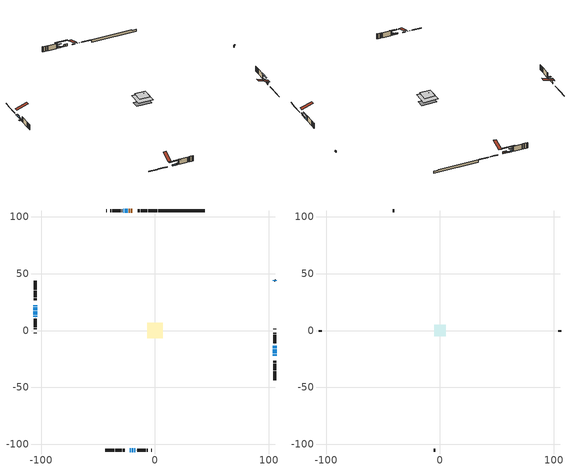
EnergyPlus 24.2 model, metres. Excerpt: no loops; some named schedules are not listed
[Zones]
conditioned space
 floor outside (Floor1 construction): -2.33,-2.33 -2.33,2.33 2.33,2.33 2.33,-2.33 z0.45
 floor adiabatic (AdiabaticFloorConstruction): -6.83,-6.83 -6.83,6.83 6.83,6.83 6.83,-6.83 z2.89
 floor foundation (Slab1 construction): -7.02,-3.19 -7.02,3.19 7.02,3.19 7.02,-3.19 z-2.01
 wall outside (RimJoist1 construction): 1.88,105.4 -5.77,105.4 / -43.66,-105.4 -36,-105.4 / -105.4,43.66 -105.4,36 / 105.4,-43.66 105.4,-36 z0.45:0.75
 wall outside (RimJoist2 construction): -6.7,105.4 -12.38,105.4 / -35.07,-105.4 -29.4,-105.4 / -105.4,35.07 -105.4,29.4 / 105.4,-35.07 105.4,-29.4 z0.45:0.75
 wall outside (RimJoist3 construction): -13.31,105.4 -15.17,105.4 / -28.47,-105.4 -26.6,-105.4 / -105.4,28.47 -105.4,26.6 / 105.4,-28.47 105.4,-26.6 z0.45:0.75
 wall outside (AdiabaticWallConstruction 1): -19.81,105.4 -21.41,105.4 / -22.34,105.4 -23.15,105.4 z0.45:2.48
 wall outside (AdiabaticWallConstruction): 105.4,-21.96 105.4,-21 z0.45:2.05; -21.96,-105.4 -21.17,-105.4 / -20.25,-105.4 -19.05,-105.4 / -105.4,16.7 -105.4,13.75 / 105.4,-20.07 105.4,-16.48 z0.45:1.44; -105.4,21.96 -105.4,21.27 z0.45:1.67; -105.4,20.35 -105.4,17.63 z0.45:2.63; -24.08,105.4 -26.47,105.4 / -105.4,12.83 -105.4,12.29 z0.45:1.34; 105.4,-15.56 105.4,-13.22 / 105.4,43.66 105.05,44 / -18.12,-105.4 -17.53,-105.4 z0.45:1.95; -27.39,105.4 -27.98,105.4 z0.45:1.92
 wall outside (Wall1 construction): -28.91,105.4 -29.07,105.4 / -16.61,-105.4 -16.45,-105.4 / -105.4,11.36 -105.4,11.2 / 105.4,-12.29 105.4,-12.13 z0.45:5.33
 wall outside (Wall2 construction): -30,105.4 -37.42,105.4 / -15.52,-105.4 -8.1,-105.4 / -105.4,10.27 -105.4,2.85 / 105.4,-11.2 105.4,-3.78 z0.45:5.33
 wall outside (Wall4 construction): -38.35,105.4 -39.22,105.4 / -7.17,-105.4 -6.3,-105.4 / -105.4,1.92 -105.4,1.05 / 105.4,-2.85 105.4,-1.98 z0.45:5.33
 wall outside (Wall7 construction): -42.22,105.4 -42.73,105.4 / -3.29,-105.4 -2.79,-105.4 / -105.4,-1.95 -105.4,-2.46 / 105.4,1.02 105.4,1.53 z0.45:5.33
 wall foundation (FoundationWall1 construction): 2.81,105.4,-2.01 2.81,105.4,0.45 39.57,105.4,0.45 39.57,105.4,-0.07 43.66,105.4,-0.07 43.66,105.4,-2.01
 window (WindowConstruction 10): 105.4,-21.96 105.4,-21 z0.45:2.05
 window (WindowConstruction 5): -21.96,-105.4 -21.17,-105.4 z0.45:1.44
 window (WindowConstruction 6): -105.4,21.96 -105.4,21.27 z0.45:1.67
 window (WindowConstruction 7): -105.4,20.35 -105.4,17.63 z0.45:2.63
 window (WindowConstruction 8): -20.24,-105.4 -19.05,-105.4 z0.45:1.44
 window (WindowConstruction 9): -105.4,16.7 -105.4,13.75 z0.45:1.44
 window (WindowConstruction 12): -24.08,105.4 -26.47,105.4 z0.45:1.34
 window (WindowConstruction 11): -105.4,12.82 -105.4,12.29 z0.45:1.34
 window (WindowConstruction): 105.4,-20.07 105.4,-16.48 z0.45:1.44
 window (WindowConstruction 1): 105.4,-15.55 105.4,-13.22 z0.45:1.95
 window (WindowConstruction 2): -27.4,105.4 -27.98,105.4 z0.45:1.92
 window (WindowConstruction 3): 105.4,43.66 105.05,44 z0.45:1.95
 window (WindowConstruction 4): -18.12,-105.4 -17.54,-105.4 z0.45:1.95
 door (Door): -19.81,105.4 -21.41,105.4 z0.45:2.48
 door (Door 1): -22.34,105.4 -23.15,105.4 z0.45:2.48
 ceiling adiabatic (AdiabaticFloorConstruction): 6.83,-6.83 6.83,6.83 -6.83,6.83 -6.83,-6.83 z2.89
attic - vented
 floor to conditioned space (Floor2 construction Reversed): -4.94,-4.94 -4.94,4.94 4.94,4.94 4.94,-4.94 z5.33
 floor to conditioned space (Floor3 construction Reversed): -2.25,-2.25 -2.25,2.25 2.25,2.25 2.25,-2.25 z5.33
 wall outside (Wall5 construction): -40.15,105.4 -41.3,105.4 / -5.37,-105.4 -4.22,-105.4 / -105.4,0.12 -105.4,-1.02 / 105.4,-1.05 105.4,0.09 z0.45:5.33
 roof outside (Roof1 construction): -18.88,105.4,5.33 -18.88,94.84,8.85 -16.1,94.84,8.85 -16.1,105.4,5.33; -22.89,-105.4,5.33 -22.89,-94.84,8.85 -25.67,-94.84,8.85 -25.67,-105.4,5.33; -105.4,22.89,5.33 -94.84,22.89,8.85 -94.84,25.67,8.85 -105.4,25.67,5.33; 105.4,-22.89,5.33 94.84,-22.89,8.85 94.84,-25.67,8.85 105.4,-25.67,5.33
shading: 105.4,-20.7 105.4,-22.26 106,-22.26 106,-20.7 z2.35; -18.12,-105.4 -25.01,-105.4 -25.01,-106 -18.12,-106 z4.49; -105.4,17.33 -105.4,20.64 -107.22,20.64 -107.22,17.33 z2.92; -18.75,-105.4 -20.54,-105.4 -20.54,-106 -18.75,-106 z1.74; -105.4,13.45 -105.4,17 -106,17 -106,13.45 z1.74; -31.04,105.4 -19.51,105.4 -19.51,106 -31.04,106 z5.91; -105.4,11.99 -105.4,13.12 -107.84,13.12 -107.84,11.99 z1.64; 105.4,-16.19 105.4,-20.37 106,-20.37 106,-16.19 z1.74; 105.4,-10.17 105.4,-18.61 106,-18.61 106,-10.17 z5; -29.81,105.4 -25.57,105.4 -25.57,106 -29.81,106 z3.75; 104.84,44.21 105.61,43.44 106.47,44.31 105.71,45.07 z2.25; -14.48,-105.4 -21.17,-105.4 -21.17,-106 -14.48,-106 z5
[Building]
Building 1: Terrain=Suburbs
[Site:Location]
Red Deer Regional AP_AB: Latitude {deg}=52.18; Longitude {deg}=-113.89; Time Zone {hr}=-7; Elevation {m}=905; Keep Site Location Information=Yes
[Site:GroundTemperature:Shallow]
-2.34175, -4.57363, -4.75236, -3.69322, 0.558635, 4.79069, 8.45965, 10.7838, 10.9813, 9.09096, 5.51556, 1.41332
[Site:WaterMainsTemperature]
Calculation Method=Schedule; Temperature Schedule=mains temperature schedule
[Material] Roughness=Rough; Thermal Absorptance=0.9
Name | Thickness {m} | Conductivity {W/m-K} | Density {kg/m3} | Specific Heat {J/kg-K} | Solar Absorptance | Visible Absorptance
asphalt or fiberglass shingles | 0.00635 | 0.162714 | 1121.4 | 1465.45 | 0.4 | 0.4
ceiling loosefill ins | 0.169333 | 0.0480833 | 16.02 | 1046.75 | 0.7 | 0.7
ceiling stud and cavity | 0.1397 | 0.14913 | 65.682 | 1177.47 | 0.7 | 0.7
ceiling stud and cavity 1 | 0.1397 | 0.143467 | 65.682 | 1177.47 | 0.7 | 0.7
concrete 4.0 in. | 0.1016 | 1.803125 | 2242.8 | 837.4 | 0.7 | 0.7
concrete 8.0 in. | 0.2032 | 1.803125 | 2242.8 | 837.4 | 0.7 | 0.7
door material | 0.04445 | 0.0451087 | 512.64 | 1214.23 | 0.7 | 0.7
floor covering | 0.0127 | 0.0433444 | 54.468 | 1339.84 | 0.6 | 0.6
floor rigid ins | 0.103632 | 0.029427 | 32.04 | 1214.23 | 0.7 | 0.7
floor rigid ins 1; wall rigid ins 1 | 0.512978 | 0.029427 | 32.04 | 1214.23 | 0.7 | 0.7
floor stud and cavity | 0.1397 | 0.166957 | 92.3553 | 1139.71 | 0.7 | 0.7
floor stud and cavity 1 | 0.1397 | 1.75129 | 37.0049 | 1207.88 | 0.7 | 0.7
furniture material conditioned space 1 | 0.1524 | 0.115458 | 640.8 | 1214.23 | 0.6 | 0.6
gypsum board | 0.0127 | 0.160291 | 801 | 837.4 | 0.6 | 0.6
osb sheathing 0.5 in. | 0.0127 | 0.115458 | 512.64 | 1214.23 | 0.7 | 0.7
osb sheathing 0.75 in. | 0.01905 | 0.115458 | 512.64 | 1214.23 | 0.7 | 0.7
osb sheathing 2.0 in. | 0.0508 | 0.115458 | 512.64 | 1214.23 | 0.7 | 0.7
rim joist rigid ins; wall rigid ins | 0.051816 | 0.029427 | 32.04 | 1214.23 | 0.7 | 0.7
rim joist stud and cavity | 0.0508 | 0.0407728 | 125.044 | 1163.47 | 0.6 | 0.6
rim joist stud and cavity 1 | 0.0508 | 0.0408884 | 125.044 | 1163.47 | 0.6 | 0.6
rim joist stud and cavity 2 | 0.0508 | 0.0454632 | 125.044 | 1163.47 | 0.6 | 0.6
wall stud and cavity | 0.1397 | 0.286428 | 139.0536 | 1170.24 | 0.7 | 0.7
wall stud and cavity 1 | 0.1397 | 0.197362 | 139.0536 | 1170.24 | 0.7 | 0.7
wall stud and cavity 2 | 0.1397 | 0.259282 | 139.0536 | 1170.24 | 0.7 | 0.7
wall stud and cavity 3 | 0.0889 | 6.9971 | 50.32683 | 1063.81 | 0.6 | 0.6
wall stud and cavity 4 | 0.1397 | 0.0896712 | 139.0536 | 1170.24 | 0.7 | 0.7
wall stud and cavity 5 | 0.0889 | 0.380278 | 52.3479 | 1209.89 | 0.7 | 0.7
wall stud and cavity 6 | 0.0889 | 0.391764 | 83.0341 | 1211.67 | 0.7 | 0.7
wood siding | 0.0254 | 0.102417 | 544.68 | 1172.36 | 0.4 | 0.4
wood siding 1 | 0.00254 | 0.102417 | 544.68 | 1172.36 | 0.4 | 0.4
wood siding 2; wood siding 3; wood siding 4 | 0.0254 | 0.102417 | 544.68 | 1172.36 | 0.7 | 0.7
[WindowMaterial:SimpleGlazingSystem]
Name | U-Factor {W/m2-K} | Solar Heat Gain Coefficient
WindowMaterial | 2.78222 | 0.58
WindowMaterial 1 | 2.78222 | 0.67
WindowMaterial 10 | 2.77825 | 0.54
WindowMaterial 2 | 2.77484 | 0.53
WindowMaterial 3 | 2.76916 | 0.5
WindowMaterial 4 | 2.77541 | 0.54
WindowMaterial 5 | 2.76916 | 0.64
WindowMaterial 6 | 2.79812 | 0.68
WindowMaterial 7 | 2.78563 | 0.6
WindowMaterial 8 | 2.986628 | 0.61
WindowMaterial 9 | 2.992306 | 0.59
[Construction]
AdiabaticFloorConstruction: floor stud and cavity 1, floor rigid ins 1, osb sheathing 0.75 in., floor covering
AdiabaticWallConstruction: wood siding 3, wall rigid ins 1, wall stud and cavity 5, gypsum board
AdiabaticWallConstruction 1: wood siding 4, wall rigid ins 1, wall stud and cavity 5, gypsum board
Door; Door 1: door material
Floor1 construction: floor stud and cavity, floor rigid ins, osb sheathing 0.75 in., floor covering
Floor2 construction Reversed: gypsum board, ceiling stud and cavity, ceiling loosefill ins
Floor3 construction Reversed: gypsum board, ceiling stud and cavity 1, ceiling loosefill ins
FoundationWall1 construction: concrete 8.0 in.
furniture construction conditioned space 1: furniture material conditioned space 1
PartitionWallConstruction: gypsum board, wall stud and cavity 6, gypsum board
RimJoist1 construction: wood siding 2, rim joist rigid ins, osb sheathing 2.0 in., rim joist stud and cavity
RimJoist2 construction: wood siding 2, rim joist rigid ins, osb sheathing 2.0 in., rim joist stud and cavity 1
RimJoist3 construction: wood siding 2, rim joist rigid ins, osb sheathing 2.0 in., rim joist stud and cavity 2
Roof1 construction: asphalt or fiberglass shingles
Slab1 construction: concrete 4.0 in.
Wall1 construction: wood siding, wall rigid ins, osb sheathing 0.5 in., wall stud and cavity, gypsum board
Wall2 construction: wood siding, wall rigid ins, osb sheathing 0.5 in., wall stud and cavity 1, gypsum board
Wall4 construction: wood siding, wall rigid ins, osb sheathing 0.5 in., wall stud and cavity 2, gypsum board
Wall5 construction: wood siding 1, wall stud and cavity 3
Wall7 construction: wood siding, osb sheathing 0.5 in., wall stud and cavity 4, gypsum board
WindowConstruction; WindowConstruction 8: WindowMaterial
WindowConstruction 1: WindowMaterial 1
WindowConstruction 10: WindowMaterial 8
WindowConstruction 11: WindowMaterial 9
WindowConstruction 12: WindowMaterial 10
WindowConstruction 2; WindowConstruction 4: WindowMaterial 2
WindowConstruction 3: WindowMaterial 3
WindowConstruction 5: WindowMaterial 4
WindowConstruction 6: WindowMaterial 5
WindowConstruction 7: WindowMaterial 6
WindowConstruction 9: WindowMaterial 7
[Zone] Multiplier=1; Part of Total Floor Area=Yes
Name | Volume {m3}
attic - vented | 67.3426
conditioned space | 759.4
[Space]
Name | Zone | Volume {m3}
attic - vented 1 | attic - vented | 67.3426
conditioned space 1 | conditioned space | 759.4
[ZoneInfiltration:EffectiveLeakageArea]
infil attic - vented 1: Zone or Space=attic - vented 1; Schedule=Always On Discrete; Effective Air Leakage Area {cm2}=4217.91; Stack Coefficient=0.000583824; Wind Coefficient=1.63253e-05
[ZoneMixing]
whole house fan mix: Zone or Space=attic - vented; Schedule=Always On Continuous; Design Flow Rate Calculation Method=Flow/Zone; Design Flow Rate {m3/s}=0; Source Zone or Space=conditioned space
[SurfaceProperty:ExposedFoundationPerimeter]
Slab1: Exposed Perimeter Calculation Method=TotalExposedPerimeter; Total Exposed Perimeter {m}=40.844
[InternalMass] Zone or ZoneList=conditioned space; Space or SpaceList=conditioned space 1
Name | Construction | Surface Area {m2}
furniture mass conditioned space 1 | furniture construction conditioned space 1 | 119.216
partition wall mass | PartitionWallConstruction | 298.04
[Lights]
interior lighting: Zone or ZoneList or Space or SpaceList=conditioned space 1; Schedule=interior lighting schedule; Design Level Calculation Method=LightingLevel; Lighting Level {W}=343.2; Return Air Fraction=0; Fraction Radiant=0.6; Fraction Visible=0.2; Fraction Replaceable=1
[People]
occupants: Zone or ZoneList or Space or SpaceList=conditioned space 1; Number of People Schedule=occupants schedule; Number of People Calculation Method=People; Number of People=3; Fraction Radiant=0.314171; Sensible Heat Fraction=0.56303; Activity Level Schedule=occupants activity schedule; Carbon Dioxide Generation Rate {m3/s-W}=0; Enable ASHRAE 55 Comfort Warnings=No; Mean Radiant Temperature Calculation Type=EnclosureAveraged
[ElectricEquipment] Zone or ZoneList or Space or SpaceList=conditioned space 1; Design Level Calculation Method=EquipmentLevel
Name | Schedule | Design Level {W} | Fraction Latent | Fraction Radiant | Fraction Lost
clothes dryer | clothes dryer schedule | 140.772 | 0.015 | 0.081 | 0.85
clothes washer | clothes washer schedule | 32.1985 | 0.03 | 0.162 | 0.7
cooking range | cooking range schedule | 215.147 | 0.08 | 0.432 | 0.2
dishwasher | dishwasher schedule | 66.8632 | 0.3 | 0.18 | 0.4
fridge | fridge schedule | 72.9452 | 0 | 0.6 | 0
mech vent bath fan 0 | mech vent bath fan 0 schedule | 50.2 | 0 | 0 | 1
mech vent bath fan 1 | mech vent bath fan 1 schedule | 50.2 | 0 | 0 | 1
mech vent bath fan 2 | mech vent bath fan 2 schedule | 50.2 | 0 | 0 | 1
mech vent bath fan 3 | mech vent bath fan 3 schedule | 50.2 | 0 | 0 | 1
mech vent house fan | mech vent house fan schedule | 0 | 0 | 0 | 1
mech vent house fan cfis | mech vent house fan cfis schedule | 0 | 0 | 0 | 0
mech vent range fan 0 | mech vent range fan 0 schedule | 57 | 0 | 0 | 1
misc plug loads | misc plug loads schedule | 494.7 | 0.045 | 0.513 | 0.1
whole house fan | Always On Discrete | 0 | 0 | 0 | 1
[OtherEquipment] Zone or ZoneList or Space or SpaceList=conditioned space 1; Design Level Calculation Method=EquipmentLevel
Name | Fuel Type | Schedule | Design Level {W} | Fraction Latent | Fraction Radiant | Fraction Lost
clothes dryer 1 | Electricity | clothes dryer schedule | 0 | 0.015 | 0.081 | 0.85
cooking range 1 | Electricity | cooking range schedule | 0 | 0.08 | 0.432 | 0.2
general water use latent | None | general water use schedule | 62.594 | 1 | 0 | 0
general water use sensible | None | general water use schedule | -61.6891 | 0 | 0.6 | 0
mech vent house fan latent load | None | Always On Discrete | 0 | 1 | 0 | 0
mech vent house fan sensible load | None | Always On Discrete | 0 | 0 | 0 | 0
water heater energy adjustment1 | NaturalGas | Always On Discrete | 0.01 | 0 | 0 | 1
[ZoneInfiltration:DesignFlowRate] Zone or ZoneList or Space or SpaceList=conditioned space 1; Schedule=Always On Discrete; Design Flow Rate Calculation Method=Flow/Zone; Design Flow Rate {m3/s}=0
infil flow; natural vent flow; whole house fan flow
[Foundation:Kiva]
Foundation Kiva 1: Initial Indoor Air Temperature {C}=18; Wall Height Above Grade {m}=0.450007; Wall Depth Below Slab {m}=0.2032
[Foundation:Kiva:Settings]
Soil Conductivity {W/m-K}=0.849921; Soil Density {kg/m3}=1842.3; Soil Specific Heat {J/kg-K}=418.7; Ground Solar Absorptivity=0.9; Ground Thermal Absorptivity=0.9; Ground Surface Roughness {m}=0.03; Far-Field Width {m}=40; Deep-Ground Boundary Condition=ZeroFlux; Deep-Ground Depth {m}=40; Minimum Cell Dimension {m}=0.2; Maximum Cell Growth Coefficient=3; Simulation Timestep=Timestep
[Exterior:Lights]
exterior lighting: Schedule=exterior lighting schedule; Design Level {W}=75.6
[Schedule:Constant]
Name | Hourly Value
Always On Continuous; mech vent house fan schedule; mech vent house fan cfis schedule; Always On Discrete | 1
occupants activity schedule | 117.228
fridge schedule | 0
[Schedule:Week:Daily]
interior lighting schedule Week Rule - Jan1-Jan27: interior lighting schedule day, interior lighting schedule day, interior lighting schedule day, interior lighting schedule day, interior lighting schedule day, interior lighting schedule day, interior lighting schedule day, interior lighting schedule default day, interior lighting schedule default day, interior lighting schedule default day, interior lighting schedule default day, interior lighting schedule default day
interior lighting schedule Week Rule - Jan28-Feb3: interior lighting schedule day, interior lighting schedule day, interior lighting schedule day, interior lighting schedule day, interior lighting schedule day 1, interior lighting schedule day 1, interior lighting schedule day 1, interior lighting schedule default day, interior lighting schedule default day, interior lighting schedule default day, interior lighting schedule default day, interior lighting schedule default day
interior lighting schedule Week Rule - Feb4-Feb24: interior lighting schedule day 1, interior lighting schedule day 1, interior lighting schedule day 1, interior lighting schedule day 1, interior lighting schedule day 1, interior lighting schedule day 1, interior lighting schedule day 1, interior lighting schedule default day, interior lighting schedule default day, interior lighting schedule default day, interior lighting schedule default day, interior lighting schedule default day
interior lighting schedule Week Rule - Feb25-Mar3: interior lighting schedule day 1, interior lighting schedule day 1, interior lighting schedule day 1, interior lighting schedule day 1, interior lighting schedule day 2, interior lighting schedule day 2, interior lighting schedule day 2, interior lighting schedule default day, interior lighting schedule default day, interior lighting schedule default day, interior lighting schedule default day, interior lighting schedule default day
interior lighting schedule Week Rule - Mar4-Mar31: interior lighting schedule day 2, interior lighting schedule day 2, interior lighting schedule day 2, interior lighting schedule day 2, interior lighting schedule day 2, interior lighting schedule day 2, interior lighting schedule day 2, interior lighting schedule default day, interior lighting schedule default day, interior lighting schedule default day, interior lighting schedule default day, interior lighting schedule default day
interior lighting schedule Week Rule - Apr1-Apr28: interior lighting schedule day 3, interior lighting schedule day 3, interior lighting schedule day 3, interior lighting schedule day 3, interior lighting schedule day 3, interior lighting schedule day 3, interior lighting schedule day 3, interior lighting schedule default day, interior lighting schedule default day, interior lighting schedule default day, interior lighting schedule default day, interior lighting schedule default day
interior lighting schedule Week Rule - Apr29-May5: interior lighting schedule day 3, interior lighting schedule day 3, interior lighting schedule day 4, interior lighting schedule day 4, interior lighting schedule day 4, interior lighting schedule day 4, interior lighting schedule day 4, interior lighting schedule default day, interior lighting schedule default day, interior lighting schedule default day, interior lighting schedule default day, interior lighting schedule default day
interior lighting schedule Week Rule - May6-May26: interior lighting schedule day 4, interior lighting schedule day 4, interior lighting schedule day 4, interior lighting schedule day 4, interior lighting schedule day 4, interior lighting schedule day 4, interior lighting schedule day 4, interior lighting schedule default day, interior lighting schedule default day, interior lighting schedule default day, interior lighting schedule default day, interior lighting schedule default day
interior lighting schedule Week Rule - May27-Jun2: interior lighting schedule day 4, interior lighting schedule day 4, interior lighting schedule day 4, interior lighting schedule day 4, interior lighting schedule day 4, interior lighting schedule day 5, interior lighting schedule day 5, interior lighting schedule default day, interior lighting schedule default day, interior lighting schedule default day, interior lighting schedule default day, interior lighting schedule default day
interior lighting schedule Week Rule - Jun3-Jun30: interior lighting schedule day 5, interior lighting schedule day 5, interior lighting schedule day 5, interior lighting schedule day 5, interior lighting schedule day 5, interior lighting schedule day 5, interior lighting schedule day 5, interior lighting schedule default day, interior lighting schedule default day, interior lighting schedule default day, interior lighting schedule default day, interior lighting schedule default day
interior lighting schedule Week Rule - Jul1-Jul28: interior lighting schedule day 6, interior lighting schedule day 6, interior lighting schedule day 6, interior lighting schedule day 6, interior lighting schedule day 6, interior lighting schedule day 6, interior lighting schedule day 6, interior lighting schedule default day, interior lighting schedule default day, interior lighting schedule default day, interior lighting schedule default day, interior lighting schedule default day
interior lighting schedule Week Rule - Jul29-Aug4: interior lighting schedule day 6, interior lighting schedule day 6, interior lighting schedule day 6, interior lighting schedule day 7, interior lighting schedule day 7, interior lighting schedule day 7, interior lighting schedule day 7, interior lighting schedule default day, interior lighting schedule default day, interior lighting schedule default day, interior lighting schedule default day, interior lighting schedule default day
interior lighting schedule Week Rule - Aug5-Aug25: interior lighting schedule day 7, interior lighting schedule day 7, interior lighting schedule day 7, interior lighting schedule day 7, interior lighting schedule day 7, interior lighting schedule day 7, interior lighting schedule day 7, interior lighting schedule default day, interior lighting schedule default day, interior lighting schedule default day, interior lighting schedule default day, interior lighting schedule default day
interior lighting schedule Week Rule - Aug26-Sep1: interior lighting schedule day 7, interior lighting schedule day 7, interior lighting schedule day 7, interior lighting schedule day 7, interior lighting schedule day 7, interior lighting schedule day 7, interior lighting schedule day 8, interior lighting schedule default day, interior lighting schedule default day, interior lighting schedule default day, interior lighting schedule default day, interior lighting schedule default day
interior lighting schedule Week Rule - Sep2-Sep29: interior lighting schedule day 8, interior lighting schedule day 8, interior lighting schedule day 8, interior lighting schedule day 8, interior lighting schedule day 8, interior lighting schedule day 8, interior lighting schedule day 8, interior lighting schedule default day, interior lighting schedule default day, interior lighting schedule default day, interior lighting schedule default day, interior lighting schedule default day
interior lighting schedule Week Rule - Sep30-Oct6: interior lighting schedule day 8, interior lighting schedule day 9, interior lighting schedule day 9, interior lighting schedule day 9, interior lighting schedule day 9, interior lighting schedule day 9, interior lighting schedule day 9, interior lighting schedule default day, interior lighting schedule default day, interior lighting schedule default day, interior lighting schedule default day, interior lighting schedule default day
interior lighting schedule Week Rule - Oct7-Oct27: interior lighting schedule day 9, interior lighting schedule day 9, interior lighting schedule day 9, interior lighting schedule day 9, interior lighting schedule day 9, interior lighting schedule day 9, interior lighting schedule day 9, interior lighting schedule default day, interior lighting schedule default day, interior lighting schedule default day, interior lighting schedule default day, interior lighting schedule default day
interior lighting schedule Week Rule - Oct28-Nov3: interior lighting schedule day 9, interior lighting schedule day 9, interior lighting schedule day 9, interior lighting schedule day 9, interior lighting schedule day 10, interior lighting schedule day 10, interior lighting schedule day 10, interior lighting schedule default day, interior lighting schedule default day, interior lighting schedule default day, interior lighting schedule default day, interior lighting schedule default day
interior lighting schedule Week Rule - Nov4-Nov24: interior lighting schedule day 10, interior lighting schedule day 10, interior lighting schedule day 10, interior lighting schedule day 10, interior lighting schedule day 10, interior lighting schedule day 10, interior lighting schedule day 10, interior lighting schedule default day, interior lighting schedule default day, interior lighting schedule default day, interior lighting schedule default day, interior lighting schedule default day
interior lighting schedule Week Rule - Nov25-Dec1: interior lighting schedule day 10, interior lighting schedule day 10, interior lighting schedule day 10, interior lighting schedule day 10, interior lighting schedule day 10, interior lighting schedule day 10, interior lighting schedule day 11, interior lighting schedule default day, interior lighting schedule default day, interior lighting schedule default day, interior lighting schedule default day, interior lighting schedule default day
interior lighting schedule Week Rule - Dec2-Dec31: interior lighting schedule day 11, interior lighting schedule day 11, interior lighting schedule day 11, interior lighting schedule day 11, interior lighting schedule day 11, interior lighting schedule day 11, interior lighting schedule day 11, interior lighting schedule default day, interior lighting schedule default day, interior lighting schedule default day, interior lighting schedule default day, interior lighting schedule default day
occupants schedule Week Rule - Jan1-Dec31: occupants schedule day, occupants schedule day, occupants schedule day, occupants schedule day, occupants schedule day, occupants schedule day, occupants schedule day, occupants schedule default day, occupants schedule default day, occupants schedule default day, occupants schedule default day, occupants schedule default day
clothes dryer schedule Week Rule - Jan1-Dec31: clothes dryer schedule day, clothes dryer schedule day, clothes dryer schedule day, clothes dryer schedule day, clothes dryer schedule day, clothes dryer schedule day, clothes dryer schedule day, clothes dryer schedule default day, clothes dryer schedule default day, clothes dryer schedule default day, clothes dryer schedule default day, clothes dryer schedule default day
clothes washer schedule Week Rule - Jan1-Dec31: clothes washer schedule day, clothes washer schedule day, clothes washer schedule day, clothes washer schedule day, clothes washer schedule day, clothes washer schedule day, clothes washer schedule day, clothes washer schedule default day, clothes washer schedule default day, clothes washer schedule default day, clothes washer schedule default day, clothes washer schedule default day
cooking range schedule Week Rule - Jan1-Dec31: cooking range schedule day, cooking range schedule day, cooking range schedule day, cooking range schedule day, cooking range schedule day, cooking range schedule day, cooking range schedule day, cooking range schedule default day, cooking range schedule default day, cooking range schedule default day, cooking range schedule default day, cooking range schedule default day
dishwasher schedule Week Rule - Jan1-Dec31: dishwasher schedule day, dishwasher schedule day, dishwasher schedule day, dishwasher schedule day, dishwasher schedule day, dishwasher schedule day, dishwasher schedule day, dishwasher schedule default day, dishwasher schedule default day, dishwasher schedule default day, dishwasher schedule default day, dishwasher schedule default day
mech vent bath fan 0 schedule Week Rule - Jan1-Dec31: mech vent bath fan 0 schedule day, mech vent bath fan 0 schedule day, mech vent bath fan 0 schedule day, mech vent bath fan 0 schedule day, mech vent bath fan 0 schedule day, mech vent bath fan 0 schedule day, mech vent bath fan 0 schedule day, mech vent bath fan 0 schedule default day, mech vent bath fan 0 schedule default day, mech vent bath fan 0 schedule default day, mech vent bath fan 0 schedule default day, mech vent bath fan 0 schedule default day
mech vent bath fan 1 schedule Week Rule - Jan1-Dec31: mech vent bath fan 1 schedule day, mech vent bath fan 1 schedule day, mech vent bath fan 1 schedule day, mech vent bath fan 1 schedule day, mech vent bath fan 1 schedule day, mech vent bath fan 1 schedule day, mech vent bath fan 1 schedule day, mech vent bath fan 1 schedule default day, mech vent bath fan 1 schedule default day, mech vent bath fan 1 schedule default day, mech vent bath fan 1 schedule default day, mech vent bath fan 1 schedule default day
mech vent bath fan 2 schedule Week Rule - Jan1-Dec31: mech vent bath fan 2 schedule day, mech vent bath fan 2 schedule day, mech vent bath fan 2 schedule day, mech vent bath fan 2 schedule day, mech vent bath fan 2 schedule day, mech vent bath fan 2 schedule day, mech vent bath fan 2 schedule day, mech vent bath fan 2 schedule default day, mech vent bath fan 2 schedule default day, mech vent bath fan 2 schedule default day, mech vent bath fan 2 schedule default day, mech vent bath fan 2 schedule default day
mech vent bath fan 3 schedule Week Rule - Jan1-Dec31: mech vent bath fan 3 schedule day, mech vent bath fan 3 schedule day, mech vent bath fan 3 schedule day, mech vent bath fan 3 schedule day, mech vent bath fan 3 schedule day, mech vent bath fan 3 schedule day, mech vent bath fan 3 schedule day, mech vent bath fan 3 schedule default day, mech vent bath fan 3 schedule default day, mech vent bath fan 3 schedule default day, mech vent bath fan 3 schedule default day, mech vent bath fan 3 schedule default day
mech vent range fan 0 schedule Week Rule - Jan1-Dec31: mech vent range fan 0 schedule day, mech vent range fan 0 schedule day, mech vent range fan 0 schedule day, mech vent range fan 0 schedule day, mech vent range fan 0 schedule day, mech vent range fan 0 schedule day, mech vent range fan 0 schedule day, mech vent range fan 0 schedule default day, mech vent range fan 0 schedule default day, mech vent range fan 0 schedule default day, mech vent range fan 0 schedule default day, mech vent range fan 0 schedule default day
misc plug loads schedule Week Rule - Jan1-Dec31: misc plug loads schedule day, misc plug loads schedule day, misc plug loads schedule day, misc plug loads schedule day, misc plug loads schedule day, misc plug loads schedule day, misc plug loads schedule day, misc plug loads schedule default day, misc plug loads schedule default day, misc plug loads schedule default day, misc plug loads schedule default day, misc plug loads schedule default day
general water use schedule Week Rule - Jan1-Dec31: general water use schedule day, general water use schedule day, general water use schedule day, general water use schedule day, general water use schedule day, general water use schedule day, general water use schedule day, general water use schedule default day, general water use schedule default day, general water use schedule default day, general water use schedule default day, general water use schedule default day
exterior lighting schedule Week Rule - Jan1-Jan27: exterior lighting schedule day, exterior lighting schedule day, exterior lighting schedule day, exterior lighting schedule day, exterior lighting schedule day, exterior lighting schedule day, exterior lighting schedule day, exterior lighting schedule default day, exterior lighting schedule default day, exterior lighting schedule default day, exterior lighting schedule default day, exterior lighting schedule default day
exterior lighting schedule Week Rule - Jan28-Feb3: exterior lighting schedule day, exterior lighting schedule day, exterior lighting schedule day, exterior lighting schedule day, exterior lighting schedule day 1, exterior lighting schedule day 1, exterior lighting schedule day 1, exterior lighting schedule default day, exterior lighting schedule default day, exterior lighting schedule default day, exterior lighting schedule default day, exterior lighting schedule default day
exterior lighting schedule Week Rule - Feb4-Feb24: exterior lighting schedule day 1, exterior lighting schedule day 1, exterior lighting schedule day 1, exterior lighting schedule day 1, exterior lighting schedule day 1, exterior lighting schedule day 1, exterior lighting schedule day 1, exterior lighting schedule default day, exterior lighting schedule default day, exterior lighting schedule default day, exterior lighting schedule default day, exterior lighting schedule default day
exterior lighting schedule Week Rule - Feb25-Mar3: exterior lighting schedule day 1, exterior lighting schedule day 1, exterior lighting schedule day 1, exterior lighting schedule day 1, exterior lighting schedule day 2, exterior lighting schedule day 2, exterior lighting schedule day 2, exterior lighting schedule default day, exterior lighting schedule default day, exterior lighting schedule default day, exterior lighting schedule default day, exterior lighting schedule default day
exterior lighting schedule Week Rule - Mar4-Mar31: exterior lighting schedule day 2, exterior lighting schedule day 2, exterior lighting schedule day 2, exterior lighting schedule day 2, exterior lighting schedule day 2, exterior lighting schedule day 2, exterior lighting schedule day 2, exterior lighting schedule default day, exterior lighting schedule default day, exterior lighting schedule default day, exterior lighting schedule default day, exterior lighting schedule default day
exterior lighting schedule Week Rule - Apr1-Apr28: exterior lighting schedule day 3, exterior lighting schedule day 3, exterior lighting schedule day 3, exterior lighting schedule day 3, exterior lighting schedule day 3, exterior lighting schedule day 3, exterior lighting schedule day 3, exterior lighting schedule default day, exterior lighting schedule default day, exterior lighting schedule default day, exterior lighting schedule default day, exterior lighting schedule default day
exterior lighting schedule Week Rule - Apr29-May5: exterior lighting schedule day 3, exterior lighting schedule day 3, exterior lighting schedule day 4, exterior lighting schedule day 4, exterior lighting schedule day 4, exterior lighting schedule day 4, exterior lighting schedule day 4, exterior lighting schedule default day, exterior lighting schedule default day, exterior lighting schedule default day, exterior lighting schedule default day, exterior lighting schedule default day
exterior lighting schedule Week Rule - May6-May26: exterior lighting schedule day 4, exterior lighting schedule day 4, exterior lighting schedule day 4, exterior lighting schedule day 4, exterior lighting schedule day 4, exterior lighting schedule day 4, exterior lighting schedule day 4, exterior lighting schedule default day, exterior lighting schedule default day, exterior lighting schedule default day, exterior lighting schedule default day, exterior lighting schedule default day
[Schedule:Year]
interior lighting schedule: interior lighting schedule Week Rule - Jan1-Jan27, 1, 1, 1, 27, interior lighting schedule Week Rule - Jan28-Feb3, 1, 28, 2, 3, interior lighting schedule Week Rule - Feb4-Feb24, 2, 4, 2, 24, interior lighting schedule Week Rule - Feb25-Mar3, 2, 25, 3, 3, interior lighting schedule Week Rule - Mar4-Mar31, 3, 4, 3, 31, interior lighting schedule Week Rule - Apr1-Apr28, 4, 1, 4, 28, interior lighting schedule Week Rule - Apr29-May5, 4, 29, 5, 5, interior lighting schedule Week Rule - May6-May26, 5, 6, 5, 26, interior lighting schedule Week Rule - May27-Jun2, 5, 27, 6, 2, interior lighting schedule Week Rule - Jun3-Jun30, 6, 3, 6, 30, interior lighting schedule Week Rule - Jul1-Jul28, 7, 1, 7, 28, interior lighting schedule Week Rule - Jul29-Aug4, 7, 29, 8, 4, interior lighting schedule Week Rule - Aug5-Aug25, 8, 5, 8, 25, interior lighting schedule Week Rule - Aug26-Sep1, 8, 26, 9, 1, interior lighting schedule Week Rule - Sep2-Sep29, 9, 2, 9, 29, interior lighting schedule Week Rule - Sep30-Oct6, 9, 30, 10, 6, interior lighting schedule Week Rule - Oct7-Oct27, 10, 7, 10, 27, interior lighting schedule Week Rule - Oct28-Nov3, 10, 28, 11, 3, interior lighting schedule Week Rule - Nov4-Nov24, 11, 4, 11, 24, interior lighting schedule Week Rule - Nov25-Dec1, 11, 25, 12, 1, interior lighting schedule Week Rule - Dec2-Dec31, 12, 2, 12, 31
occupants schedule: occupants schedule Week Rule - Jan1-Dec31, 1, 1, 12, 31
clothes dryer schedule: clothes dryer schedule Week Rule - Jan1-Dec31, 1, 1, 12, 31
clothes washer schedule: clothes washer schedule Week Rule - Jan1-Dec31, 1, 1, 12, 31
cooking range schedule: cooking range schedule Week Rule - Jan1-Dec31, 1, 1, 12, 31
dishwasher schedule: dishwasher schedule Week Rule - Jan1-Dec31, 1, 1, 12, 31
mech vent bath fan 0 schedule: mech vent bath fan 0 schedule Week Rule - Jan1-Dec31, 1, 1, 12, 31
mech vent bath fan 1 schedule: mech vent bath fan 1 schedule Week Rule - Jan1-Dec31, 1, 1, 12, 31
mech vent bath fan 2 schedule: mech vent bath fan 2 schedule Week Rule - Jan1-Dec31, 1, 1, 12, 31
mech vent bath fan 3 schedule: mech vent bath fan 3 schedule Week Rule - Jan1-Dec31, 1, 1, 12, 31
mech vent range fan 0 schedule: mech vent range fan 0 schedule Week Rule - Jan1-Dec31, 1, 1, 12, 31
misc plug loads schedule: misc plug loads schedule Week Rule - Jan1-Dec31, 1, 1, 12, 31
general water use schedule: general water use schedule Week Rule - Jan1-Dec31, 1, 1, 12, 31
exterior lighting schedule: exterior lighting schedule Week Rule - Jan1-Jan27, 1, 1, 1, 27, exterior lighting schedule Week Rule - Jan28-Feb3, 1, 28, 2, 3, exterior lighting schedule Week Rule - Feb4-Feb24, 2, 4, 2, 24, exterior lighting schedule Week Rule - Feb25-Mar3, 2, 25, 3, 3, exterior lighting schedule Week Rule - Mar4-Mar31, 3, 4, 3, 31, exterior lighting schedule Week Rule - Apr1-Apr28, 4, 1, 4, 28, exterior lighting schedule Week Rule - Apr29-May5, 4, 29, 5, 5, exterior lighting schedule Week Rule - May6-May26, 5, 6, 5, 26, exterior lighting schedule Week Rule - May27-Jun2, 5, 27, 6, 2, exterior lighting schedule Week Rule - Jun3-Jun30, 6, 3, 6, 30, exterior lighting schedule Week Rule - Jul1-Jul28, 7, 1, 7, 28, exterior lighting schedule Week Rule - Jul29-Aug4, 7, 29, 8, 4, exterior lighting schedule Week Rule - Aug5-Aug25, 8, 5, 8, 25, exterior lighting schedule Week Rule - Aug26-Sep1, 8, 26, 9, 1, exterior lighting schedule Week Rule - Sep2-Sep29, 9, 2, 9, 29, exterior lighting schedule Week Rule - Sep30-Oct6, 9, 30, 10, 6, exterior lighting schedule Week Rule - Oct7-Oct27, 10, 7, 10, 27, exterior lighting schedule Week Rule - Oct28-Nov3, 10, 28, 11, 3, exterior lighting schedule Week Rule - Nov4-Nov24, 11, 4, 11, 24, exterior lighting schedule Week Rule - Nov25-Dec1, 11, 25, 12, 1, exterior lighting schedule Week Rule - Dec2-Dec31, 12, 2, 12, 31
[Schedule:Compact]
mains temperature schedule: Through: 01/01, For: AllDays, Until: 24:00, 3.49111, Through: 01/02, For: AllDays, Until: 24:00, 3.42333, Through: 01/03, For: AllDays, Until: 24:00, 3.35611, Through: 01/04, For: AllDays, Until: 24:00, 3.28944, Through: 01/05, For: AllDays, Until: 24:00, 3.22444, Through: 01/06, For: AllDays, Until: 24:00, 3.16, Through: 01/07, For: AllDays, Until: 24:00, 3.09611, Through: 01/08, For: AllDays, Until: 24:00, 3.03333, Through: 01/09, For: AllDays, Until: 24:00, 2.97167, Through: 01/10, For: AllDays, Until: 24:00, 2.91111, Through: 01/11, For: AllDays, Until: 24:00, 2.85167, Through: 01/12, For: AllDays, Until: 24:00, 2.79278, Through: 01/13, For: AllDays, Until: 24:00, 2.735, Through: 01/14, For: AllDays, Until: 24:00, 2.67833, Through: 01/15, For: AllDays, Until: 24:00, 2.62278, Through: 01/16, For: AllDays, Until: 24:00, 2.56833, Through: 01/17, For: AllDays, Until: 24:00, 2.515, Through: 01/18, For: AllDays, Until: 24:00, 2.46278, Through: 01/19, For: AllDays, Until: 24:00, 2.41167, Through: 01/20, For: AllDays, Until: 24:00, 2.36167, Through: 01/21, For: AllDays, Until: 24:00, 2.31333, Through: 01/22, For: AllDays, Until: 24:00, 2.26556, Through: 01/23, For: AllDays, Until: 24:00, 2.21889, Through: 01/24, For: AllDays, Until: 24:00, 2.17389, Through: 01/25, For: AllDays, Until: 24:00, 2.13, Through: 01/26, For: AllDays, Until: 24:00, 2.08722, Through: 01/27, For: AllDays, Until: 24:00, 2.04556, Through: 01/28, For: AllDays, Until: 24:00, 2.00556, Through: 01/29, For: AllDays, Until: 24:00, 1.96611, Through: 01/30, For: AllDays, Until: 24:00, 1.92833, Through: 01/31, For: AllDays, Until: 24:00, 1.89222, Through: 02/01, For: AllDays, Until: 24:00, 1.85722, Through: 02/02, For: AllDays, Until: 24:00, 1.82333, Through: 02/03, For: AllDays, Until: 24:00, 1.79056, Through: 02/04, For: AllDays, Until: 24:00, 1.75944, Through: 02/05, For: AllDays, Until: 24:00, 1.73, Through: 02/06, For: AllDays, Until: 24:00, 1.70111, Through: 02/07, For: AllDays, Until: 24:00, 1.67389, Through: 02/08, For: AllDays, Until: 24:00, 1.64833, Through: 02/09, For: AllDays, Until: 24:00, 1.62389, Through: 02/10, For: AllDays, Until: 24:00, 1.60111, Through: 02/11, For: AllDays, Until: 24:00, 1.57944, Through: 02/12, For: AllDays, Until: 24:00, 1.55944, Through: 02/13, For: AllDays, Until: 24:00, 1.54056, Through: 02/14, For: AllDays, Until: 24:00, 1.52278, Through: 02/15, For: AllDays, Until: 24:00, 1.50667, Through: 02/16, For: AllDays, Until: 24:00, 1.49222, Through: 02/17, For: AllDays, Until: 24:00, 1.47944, Through: 02/18, For: AllDays, Until: 24:00, 1.46722, Through: 02/19, For: AllDays, Until: 24:00, 1.45722, Through: 02/20, For: AllDays, Until: 24:00, 1.44833, Through: 02/21, For: AllDays, Until: 24:00, 1.44056, Through: 02/22, For: AllDays, Until: 24:00, 1.435, Through: 02/23, For: AllDays, Until: 24:00, 1.43, Through: 02/24, For: AllDays, Until: 24:00, 1.42722, Through: 02/25, For: AllDays, Until: 24:00, 1.42556, Through: 02/26, For: AllDays, Until: 24:00, 1.425, Through: 02/27, For: AllDays, Until: 24:00, 1.42611, Through: 02/28, For: AllDays, Until: 24:00, 1.42889, Through: 03/01, For: AllDays, Until: 24:00, 1.43278, Through: 03/02, For: AllDays, Until: 24:00, 1.43833, Through: 03/03, For: AllDays, Until: 24:00, 1.44556, Through: 03/04, For: AllDays, Until: 24:00, 1.45389, Through: 03/05, For: AllDays, Until: 24:00, 1.46333, Through: 03/06, For: AllDays, Until: 24:00, 1.47444, Through: 03/07, For: AllDays, Until: 24:00, 1.48722, Through: 03/08, For: AllDays, Until: 24:00, 1.50111, Through: 03/09, For: AllDays, Until: 24:00, 1.51667, Through: 03/10, For: AllDays, Until: 24:00, 1.53389, Through: 03/11, For: AllDays, Until: 24:00, 1.55222, Through: 03/12, For: AllDays, Until: 24:00, 1.57167, Through: 03/13, For: AllDays, Until: 24:00, 1.59278, Through: 03/14, For: AllDays, Until: 24:00, 1.61556, Through: 03/15, For: AllDays, Until: 24:00, 1.63944, Through: 03/16, For: AllDays, Until: 24:00, 1.66444, Through: 03/17, For: AllDays, Until: 24:00, 1.69111, Through: 03/18, For: AllDays, Until: 24:00, 1.71889, Through: 03/19, For: AllDays, Until: 24:00, 1.74833, Through: 03/20, For: AllDays, Until: 24:00, 1.77889, Through: 03/21, For: AllDays, Until: 24:00, 1.81111, Through: 03/22, For: AllDays, Until: 24:00, 1.84444, Through: 03/23, For: AllDays, Until: 24:00, 1.87889, Through: 03/24, For: AllDays, Until: 24:00, 1.915, Through: 03/25, For: AllDays, Until: 24:00, 1.95222, Through: 03/26, For: AllDays, Until: 24:00, 1.99056, Through: 03/27, For: AllDays, Until: 24:00, 2.03056, Through: 03/28, For: AllDays, Until: 24:00, 2.07167, Through: 03/29, For: AllDays, Until: 24:00, 2.11389, Through: 03/30, For: AllDays, Until: 24:00, 2.15722, Through: 03/31, For: AllDays, Until: 24:00, 2.20222, Through: 04/01, For: AllDays, Until: 24:00, 2.24833, Through: 04/02, For: AllDays, Until: 24:00, 2.29556, Through: 04/03, For: AllDays, Until: 24:00, 2.34389, Through: 04/04, For: AllDays, Until: 24:00, 2.39333, Through: 04/05, For: AllDays, Until: 24:00, 2.44389, Through: 04/06, For: AllDays, Until: 24:00, 2.49556, Through: 04/07, For: AllDays, Until: 24:00, 2.54889, Through: 04/08, For: AllDays, Until: 24:00, 2.60278, Through: 04/09, For: AllDays, Until: 24:00, 2.65778, Through: 04/10, For: AllDays, Until: 24:00, 2.71389, Through: 04/11, For: AllDays, Until: 24:00, 2.77111, Through: 04/12, For: AllDays, Until: 24:00, 2.82944, Through: 04/13, For: AllDays, Until: 24:00, 2.88889, Through: 04/14, For: AllDays, Until: 24:00, 2.94944, Through: 04/15, For: AllDays, Until: 24:00, 3.01056, Through: 04/16, For: AllDays, Until: 24:00, 3.07278, Through: 04/17, For: AllDays, Until: 24:00, 3.13611, Through: 04/18, For: AllDays, Until: 24:00, 3.2, Through: 04/19, For: AllDays, Until: 24:00, 3.26556, Through: 04/20, For: AllDays, Until: 24:00, 3.33111, Through: 04/21, For: AllDays, Until: 24:00, 3.39833, Through: 04/22, For: AllDays, Until: 24:00, 3.46611, Through: 04/23, For: AllDays, Until: 24:00, 3.53444, Through: 04/24, For: AllDays, Until: 24:00, 3.60389, Through: 04/25, For: AllDays, Until: 24:00, 3.67389, Through: 04/26, For: AllDays, Until: 24:00, 3.745, Through: 04/27, For: AllDays, Until: 24:00, 3.81667, Through: 04/28, For: AllDays, Until: 24:00, 3.88889, Through: 04/29, For: AllDays, Until: 24:00, 3.96222, Through: 04/30, For: AllDays, Until: 24:00, 4.03611, Through: 05/01, For: AllDays, Until: 24:00, 4.11056, Through: 05/02, For: AllDays, Until: 24:00, 4.18556, Through: 05/03, For: AllDays, Until: 24:00, 4.26111, Through: 05/04, For: AllDays, Until: 24:00, 4.33778, Through: 05/05, For: AllDays, Until: 24:00, 4.41444, Through: 05/06, For: AllDays, Until: 24:00, 4.49222, Through: 05/07, For: AllDays, Until: 24:00, 4.57, Through: 05/08, For: AllDays, Until: 24:00, 4.64833, Through: 05/09, For: AllDays, Until: 24:00, 4.72778, Through: 05/10, For: AllDays, Until: 24:00, 4.80722, Through: 05/11, For: AllDays, Until: 24:00, 4.88667, Through: 05/12, For: AllDays, Until: 24:00, 4.96722, Through: 05/13, For: AllDays, Until: 24:00, 5.04778, Through: 05/14, For: AllDays, Until: 24:00, 5.12889, Through: 05/15, For: AllDays, Until: 24:00, 5.21056, Through: 05/16, For: AllDays, Until: 24:00, 5.29222, Through: 05/17, For: AllDays, Until: 24:00, 5.37444, Through: 05/18, For: AllDays, Until: 24:00, 5.45667, Through: 05/19, For: AllDays, Until: 24:00, 5.53889, Through: 05/20, For: AllDays, Until: 24:00, 5.62167, Through: 05/21, For: AllDays, Until: 24:00, 5.705, Through: 05/22, For: AllDays, Until: 24:00, 5.78778, Through: 05/23, For: AllDays, Until: 24:00, 5.87111, Through: 05/24, For: AllDays, Until: 24:00, 5.95444, Through: 05/25, For: AllDays, Until: 24:00, 6.03778, Through: 05/26, For: AllDays, Until: 24:00, 6.12167, Through: 05/27, For: AllDays, Until: 24:00, 6.205, Through: 05/28, For: AllDays, Until: 24:00, 6.28889, Through: 05/29, For: AllDays, Until: 24:00, 6.37278, Through: 05/30, For: AllDays, Until: 24:00, 6.45611, Through: 05/31, For: AllDays, Until: 24:00, 6.54, Through: 06/01, For: AllDays, Until: 24:00, 6.62333, Through: 06/02, For: AllDays, Until: 24:00, 6.70667, Through: 06/03, For: AllDays, Until: 24:00, 6.79, Through: 06/04, For: AllDays, Until: 24:00, 6.87278, Through: 06/05, For: AllDays, Until: 24:00, 6.95611, Through: 06/06, For: AllDays, Until: 24:00, 7.03889, Through: 06/07, For: AllDays, Until: 24:00, 7.12111, Through: 06/08, For: AllDays, Until: 24:00, 7.20333, Through: 06/09, For: AllDays, Until: 24:00, 7.28556, Through: 06/10, For: AllDays, Until: 24:00, 7.36722, Through: 06/11, For: AllDays, Until: 24:00, 7.44889, Through: 06/12, For: AllDays, Until: 24:00, 7.52944, Through: 06/13, For: AllDays, Until: 24:00, 7.61056, Through: 06/14, For: AllDays, Until: 24:00, 7.69056, Through: 06/15, For: AllDays, Until: 24:00, 7.77056, Through: 06/16, For: AllDays, Until: 24:00, 7.85, Through: 06/17, For: AllDays, Until: 24:00, 7.92889, Through: 06/18, For: AllDays, Until: 24:00, 8.00722, Through: 06/19, For: AllDays, Until: 24:00, 8.08556, Through: 06/20, For: AllDays, Until: 24:00, 8.16278, Through: 06/21, For: AllDays, Until: 24:00, 8.23944, Through: 06/22, For: AllDays, Until: 24:00, 8.31611, Through: 06/23, For: AllDays, Until: 24:00, 8.39167, Through: 06/24, For: AllDays, Until: 24:00, 8.46667, Through: 06/25, For: AllDays, Until: 24:00, 8.54111, Through: 06/26, For: AllDays, Until: 24:00, 8.615, Through: 06/27, For: AllDays, Until: 24:00, 8.68778, Through: 06/28, For: AllDays, Until: 24:00, 8.76056, Through: 06/29, For: AllDays, Until: 24:00, 8.83222, Through: 06/30, For: AllDays, Until: 24:00, 8.90278, Through: 07/01, For: AllDays, Until: 24:00, 8.97278, Through: 07/02, For: AllDays, Until: 24:00, 9.04222, Through: 07/03, For: AllDays, Until: 24:00, 9.11056, Through: 07/04, For: AllDays, Until: 24:00, 9.17833, Through: 07/05, For: AllDays, Until: 24:00, 9.245, Through: 07/06, For: AllDays, Until: 24:00, 9.31111, Through: 07/07, For: AllDays, Until: 24:00, 9.37611, Through: 07/08, For: AllDays, Until: 24:00, 9.44, Through: 07/09, For: AllDays, Until: 24:00, 9.50333, Through: 07/10, For: AllDays, Until: 24:00, 9.56556, Through: 07/11, For: AllDays, Until: 24:00, 9.62667, Through: 07/12, For: AllDays, Until: 24:00, 9.68722, Through: 07/13, For: AllDays, Until: 24:00, 9.74667, Through: 07/14, For: AllDays, Until: 24:00, 9.80444, Through: 07/15, For: AllDays, Until: 24:00, 9.86167, Through: 07/16, For: AllDays, Until: 24:00, 9.91778, Through: 07/17, For: AllDays, Until: 24:00, 9.97278, Through: 07/18, For: AllDays, Until: 24:00, 10.0272, Through: 07/19, For: AllDays, Until: 24:00, 10.08, Through: 07/20, For: AllDays, Until: 24:00, 10.1317, Through: 07/21, For: AllDays, Until: 24:00, 10.1822, Through: 07/22, For: AllDays, Until: 24:00, 10.2317, Through: 07/23, For: AllDays, Until: 24:00, 10.28, Through: 07/24, For: AllDays, Until: 24:00, 10.3267, Through: 07/25, For: AllDays, Until: 24:00, 10.3728, Through: 07/26, For: AllDays, Until: 24:00, 10.4172, Through: 07/27, For: AllDays, Until: 24:00, 10.4611, Through: 07/28, For: AllDays, Until: 24:00, 10.5033, Through: 07/29, For: AllDays, Until: 24:00, 10.5439, Through: 07/30, For: AllDays, Until: 24:00, 10.5839, Through: 07/31, For: AllDays, Until: 24:00, 10.6222, Through: 08/01, For: AllDays, Until: 24:00, 10.6594, Through: 08/02, For: AllDays, Until: 24:00, 10.695, Through: 08/03, For: AllDays, Until: 24:00, 10.73, Through: 08/04, For: AllDays, Until: 24:00, 10.7628, Through: 08/05, For: AllDays, Until: 24:00, 10.795, Through: 08/06, For: AllDays, Until: 24:00, 10.8256, Through: 08/07, For: AllDays, Until: 24:00, 10.855, Through: 08/08, For: AllDays, Until: 24:00, 10.8828, Through: 08/09, For: AllDays, Until: 24:00, 10.9089, Through: 08/10, For: AllDays, Until: 24:00, 10.9344, Through: 08/11, For: AllDays, Until: 24:00, 10.9583, Through: 08/12, For: AllDays, Until: 24:00, 10.9806, Through: 08/13, For: AllDays, Until: 24:00, 11.0017, Through: 08/14, For: AllDays, Until: 24:00, 11.0211, Through: 08/15, For: AllDays, Until: 24:00, 11.0394, Through: 08/16, For: AllDays, Until: 24:00, 11.0561, Through: 08/17, For: AllDays, Until: 24:00, 11.0711, Through: 08/18, For: AllDays, Until: 24:00, 11.0856, Through: 08/19, For: AllDays, Until: 24:00, 11.0978, Through: 08/20, For: AllDays, Until: 24:00, 11.1089, Through: 08/21, For: AllDays, Until: 24:00, 11.1189, Through: 08/22, For: AllDays, Until: 24:00, 11.1267, Through: 08/23, For: AllDays, Until: 24:00, 11.1339, Through: 08/24, For: AllDays, Until: 24:00, 11.1389, Through: 08/25, For: AllDays, Until: 24:00, 11.1433, Through: 08/26, For: AllDays, Until: 24:00, 11.1456, Through: 08/27, For: AllDays, Until: 24:00, 11.1467, Through: 08/28, For: AllDays, Until: 24:00, 11.1461, Through: 08/29, For: AllDays, Until: 24:00, 11.1444, Through: 08/30, For: AllDays, Until: 24:00, 11.1411, Through: 08/31, For: AllDays, Until: 24:00, 11.1367, Through: 09/01, For: AllDays, Until: 24:00, 11.1306, Through: 09/02, For: AllDays, Until: 24:00, 11.1228, Through: 09/03, For: AllDays, Until: 24:00, 11.1139, Through: 09/04, For: AllDays, Until: 24:00, 11.1033, Through: 09/05, For: AllDays, Until: 24:00, 11.0917, Through: 09/06, For: AllDays, Until: 24:00, 11.0783, Through: 09/07, For: AllDays, Until: 24:00, 11.0633, Through: 09/08, For: AllDays, Until: 24:00, 11.0478, Through: 09/09, For: AllDays, Until: 24:00, 11.03, Through: 09/10, For: AllDays, Until: 24:00, 11.0111, Through: 09/11, For: AllDays, Until: 24:00, 10.9906, Through: 09/12, For: AllDays, Until: 24:00, 10.9689, Through: 09/13, For: AllDays, Until: 24:00, 10.9461, Through: 09/14, For: AllDays, Until: 24:00, 10.9217, Through: 09/15, For: AllDays, Until: 24:00, 10.8956, Through: 09/16, For: AllDays, Until: 24:00, 10.8683, Through: 09/17, For: AllDays, Until: 24:00, 10.84, Through: 09/18, For: AllDays, Until: 24:00, 10.81, Through: 09/19, For: AllDays, Until: 24:00, 10.7789, Through: 09/20, For: AllDays, Until: 24:00, 10.7461, Through: 09/21, For: AllDays, Until: 24:00, 10.7122, Through: 09/22, For: AllDays, Until: 24:00, 10.6767, Through: 09/23, For: AllDays, Until: 24:00, 10.6406, Through: 09/24, For: AllDays, Until: 24:00, 10.6028, Through: 09/25, For: AllDays, Until: 24:00, 10.5633, Through: 09/26, For: AllDays, Until: 24:00, 10.5233, Through: 09/27, For: AllDays, Until: 24:00, 10.4817, Through: 09/28, For: AllDays, Until: 24:00, 10.4383, Through: 09/29, For: AllDays, Until: 24:00, 10.3944, Through: 09/30, For: AllDays, Until: 24:00, 10.3494, Through: 10/01, For: AllDays, Until: 24:00, 10.3028, Through: 10/02, For: AllDays, Until: 24:00, 10.255, Through: 10/03, For: AllDays, Until: 24:00, 10.2061, Through: 10/04, For: AllDays, Until: 24:00, 10.1561, Through: 10/05, For: AllDays, Until: 24:00, 10.105, Through: 10/06, For: AllDays, Until: 24:00, 10.0528, Through: 10/07, For: AllDays, Until: 24:00, 9.99944, Through: 10/08, For: AllDays, Until: 24:00, 9.94444, Through: 10/09, For: AllDays, Until: 24:00, 9.88889, Through: 10/10, For: AllDays, Until: 24:00, 9.83222, Through: 10/11, For: AllDays, Until: 24:00, 9.77444, Through: 10/12, For: AllDays, Until: 24:00, 9.71611, Through: 10/13, For: AllDays, Until: 24:00, 9.65611, Through: 10/14, For: AllDays, Until: 24:00, 9.59556, Through: 10/15, For: AllDays, Until: 24:00, 9.53333, Through: 10/16, For: AllDays, Until: 24:00, 9.47111, Through: 10/17, For: AllDays, Until: 24:00, 9.40722, Through: 10/18, For: AllDays, Until: 24:00, 9.34278, Through: 10/19, For: AllDays, Until: 24:00, 9.27722, Through: 10/20, For: AllDays, Until: 24:00, 9.21056, Through: 10/21, For: AllDays, Until: 24:00, 9.14333, Through: 10/22, For: AllDays, Until: 24:00, 9.07556, Through: 10/23, For: AllDays, Until: 24:00, 9.00667, Through: 10/24, For: AllDays, Until: 24:00, 8.93667, Through: 10/25, For: AllDays, Until: 24:00, 8.86611, Through: 10/26, For: AllDays, Until: 24:00, 8.795, Through: 10/27, For: AllDays, Until: 24:00, 8.72278, Through: 10/28, For: AllDays, Until: 24:00, 8.65, Through: 10/29, For: AllDays, Until: 24:00, 8.57667, Through: 10/30, For: AllDays, Until: 24:00, 8.50278, Through: 10/31, For: AllDays, Until: 24:00, 8.42778, Through: 11/01, For: AllDays, Until: 24:00, 8.35278, Through: 11/02, For: AllDays, Until: 24:00, 8.27667, Through: 11/03, For: AllDays, Until: 24:00, 8.2, Through: 11/04, For: AllDays, Until: 24:00, 8.12278, Through: 11/05, For: AllDays, Until: 24:00, 8.045, Through: 11/06, For: AllDays, Until: 24:00, 7.96667, Through: 11/07, For: AllDays, Until: 24:00, 7.88833, Through: 11/08, For: AllDays, Until: 24:00, 7.80889, Through: 11/09, For: AllDays, Until: 24:00, 7.72944, Through: 11/10, For: AllDays, Until: 24:00, 7.64889, Through: 11/11, For: AllDays, Until: 24:00, 7.56889, Through: 11/12, For: AllDays, Until: 24:00, 7.48778, Through: 11/13, For: AllDays, Until: 24:00, 7.40667, Through: 11/14, For: AllDays, Until: 24:00, 7.325, Through: 11/15, For: AllDays, Until: 24:00, 7.24333, Through: 11/16, For: AllDays, Until: 24:00, 7.16111, Through: 11/17, For: AllDays, Until: 24:00, 7.07833, Through: 11/18, For: AllDays, Until: 24:00, 6.99611, Through: 11/19, For: AllDays, Until: 24:00, 6.91333, Through: 11/20, For: AllDays, Until: 24:00, 6.83, Through: 11/21, For: AllDays, Until: 24:00, 6.74667, Through: 11/22, For: AllDays, Until: 24:00, 6.66333, Through: 11/23, For: AllDays, Until: 24:00, 6.58, Through: 11/24, For: AllDays, Until: 24:00, 6.49667, Through: 11/25, For: AllDays, Until: 24:00, 6.41278, Through: 11/26, For: AllDays, Until: 24:00, 6.32944, Through: 11/27, For: AllDays, Until: 24:00, 6.24556, Through: 11/28, For: AllDays, Until: 24:00, 6.16222, Through: 11/29, For: AllDays, Until: 24:00, 6.07833, Through: 11/30, For: AllDays, Until: 24:00, 5.995, Through: 12/01, For: AllDays, Until: 24:00, 5.91111, Through: 12/02, For: AllDays, Until: 24:00, 5.82778, Through: 12/03, For: AllDays, Until: 24:00, 5.745, Through: 12/04, For: AllDays, Until: 24:00, 5.66167, Through: 12/05, For: AllDays, Until: 24:00, 5.57889, Through: 12/06, For: AllDays, Until: 24:00, 5.49611, Through: 12/07, For: AllDays, Until: 24:00, 5.41389, Through: 12/08, For: AllDays, Until: 24:00, 5.33167, Through: 12/09, For: AllDays, Until: 24:00, 5.25, Through: 12/10, For: AllDays, Until: 24:00, 5.16833, Through: 12/11, For: AllDays, Until: 24:00, 5.08722, Through: 12/12, For: AllDays, Until: 24:00, 5.00611, Through: 12/13, For: AllDays, Until: 24:00, 4.92556, Through: 12/14, For: AllDays, Until: 24:00, 4.84556, Through: 12/15, For: AllDays, Until: 24:00, 4.76611, Through: 12/16, For: AllDays, Until: 24:00, 4.68667, Through: 12/17, For: AllDays, Until: 24:00, 4.60778, Through: 12/18, For: AllDays, Until: 24:00, 4.52944, Through: 12/19, For: AllDays, Until: 24:00, 4.45167, Through: 12/20, For: AllDays, Until: 24:00, 4.37444, Through: 12/21, For: AllDays, Until: 24:00, 4.29778, Through: 12/22, For: AllDays, Until: 24:00, 4.22222, Through: 12/23, For: AllDays, Until: 24:00, 4.14667, Through: 12/24, For: AllDays, Until: 24:00, 4.07167, Through: 12/25, For: AllDays, Until: 24:00, 3.99778, Through: 12/26, For: AllDays, Until: 24:00, 3.92444, Through: 12/27, For: AllDays, Until: 24:00, 3.85167, Through: 12/28, For: AllDays, Until: 24:00, 3.77944, Through: 12/29, For: AllDays, Until: 24:00, 3.70833, Through: 12/30, For: AllDays, Until: 24:00, 3.63778, Through: 12/31, For: AllDays, Until: 24:00, 3.56778
